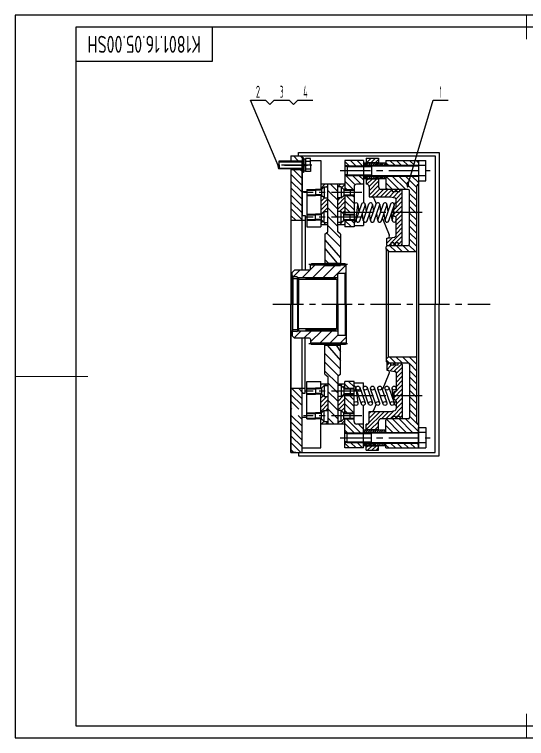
# Model space of a CAD drawing. Header units: millimetres. Extents: x -1 to 2101, y -57 to 1486.
# Drawn here: x -1 to 1050, y -1 to 1486 of the extents above; entities that cross this region are included whole.
import ezdxf
from ezdxf.enums import TextEntityAlignment as Align

# ---------------------------------------------------------------- set-up
doc = ezdxf.new("R2010")
doc.units = ezdxf.units.MM
doc.header["$LTSCALE"] = 50
for name, pattern in [('F', [0.75, 0.5, -0.25]), ('G', [2, 1.25, -0.25, 0.25, -0.25]), ('K', [2.5, 1.25, -0.25, 0.25, -0.25, 0.25, -0.25])]:
    doc.linetypes.add(name, pattern=pattern)
for name, color, linetype in [('01', 7, 'Continuous'), ('02', 1, 'Continuous'), ('04', 2, 'F'), ('05', 4, 'G'), ('07', 6, 'K'), ('11', 3, 'Continuous'), ('LINE_PART', 7, 'Continuous')]:
    doc.layers.add(name, color=color, linetype=linetype)
doc.styles.get("Standard").update_dxf_attribs({"font": 'isocp', "width": 0.707, "bigfont": 'intecad.shx'})
pattern_1 = [(45, (-4427.3225, 5987.823), (6.735192, -6.735192), [])]
pattern_2 = [(315, (-4427.3225, 5987.8226), (-4.490128, -4.490128), [])]
pattern_3 = [(315, (-4427.3225, 5987.8226), (-2.245064, -2.245064), [])]

# ---------------------------------------------------------------- blocks, each defined once
blk = doc.blocks.new('rtert')
at = {"layer": '02'}
h = blk.add_hatch(dxfattribs=at)
h.set_pattern_fill('ANSI31', color=256, scale=3, angle=90, style=0)
h.set_pattern_definition(pattern_1)
h.paths.add_polyline_path([(-2892, 9632.7), (-2902, 9632.7), (-2902, 9699.3), (-2892, 9699.3)])
h.paths.add_polyline_path([(-2924, 9632.7), (-2948.8, 9632.7), (-2951.8, 9635.7), (-2951.8, 9678.3, 0.414214), (-2954.8, 9681.3), (-2999, 9681.3), (-2999, 9696.3), (-2944, 9696.3, 0.414214), (-2941, 9699.3), (-2924, 9699.3)])
h.paths.add_polyline_path([(-2999, 9696.3), (-2999, 9681.3), (-3063.7, 9681.3, 0.414214), (-3066.7, 9678.3), (-3066.7, 9635.8), (-3069.7, 9632.8), (-3074.4, 9632.8), (-3079.4, 9637.8), (-3079.4, 9696.3)])
h.paths.add_polyline_path([(-3295.3, 9637.8), (-3300.3, 9632.8), (-3305, 9632.8), (-3308, 9635.8), (-3308, 9678.3, 0.414214), (-3311, 9681.3), (-3375.6, 9681.3), (-3375.6, 9696.3), (-3295.3, 9696.3)])
h.paths.add_polyline_path([(-3430.6, 9696.3), (-3375.6, 9696.3), (-3375.6, 9681.3), (-3419.9, 9681.3, 0.414214), (-3422.9, 9678.3), (-3422.9, 9635.7), (-3425.9, 9632.7), (-3450.6, 9632.7), (-3450.6, 9699.3), (-3433.6, 9699.3, 0.414214)])
h.paths.add_polyline_path([(-3472.6, 9632.7), (-3482.6, 9632.7), (-3482.6, 9699.3), (-3472.6, 9699.3)])
h = blk.add_hatch(dxfattribs=at)
h.set_pattern_fill('ANSI31', color=256, scale=2, angle=180, style=0)
h.set_pattern_definition(pattern_2)
h.paths.add_polyline_path([(-3311, 9666.3), (-3308, 9663.3), (-3308, 9657.8), (-3313, 9657.8), (-3313, 9651.8), (-3308, 9651.8), (-3308, 9648.8), (-3313, 9648.8), (-3313, 9642.8), (-3308, 9642.8), (-3308, 9634.3), (-3323, 9634.3), (-3323, 9634.8, 0.071437), (-3323.2, 9636.2), (-3325.3, 9651, 0.373028), (-3328.3, 9653.6), (-3364.6, 9653.6, 0.414214), (-3367.6, 9650.6), (-3367.6, 9648.6), (-3375.6, 9648.6), (-3375.6, 9666.3)])
h.paths.add_polyline_path([(-3375.6, 9666.3), (-3375.6, 9648.6), (-3383.6, 9648.6), (-3383.6, 9650.6, 0.414214), (-3386.6, 9653.6), (-3402.6, 9653.6, 0.340095), (-3405.5, 9651.4), (-3407.9, 9642.3), (-3407.9, 9598.3), (-3428.6, 9598.3, 0.414214), (-3433.6, 9593.3), (-3433.6, 9592.3), (-3445.1, 9592.3), (-3445.1, 9617.7), (-3427.9, 9617.7, 0.414214), (-3422.9, 9622.7), (-3422.9, 9646.3), (-3417.9, 9646.3), (-3417.9, 9652.3), (-3422.9, 9652.3), (-3422.9, 9655.3), (-3417.9, 9655.3), (-3417.9, 9661.3), (-3422.9, 9661.3), (-3422.9, 9664.3), (-3420.9, 9666.3)])
h.paths.add_polyline_path([(-3478.1, 9617.7), (-3478.1, 9592.3), (-3487.3, 9592.3), (-3487.3, 9617.7)])
h = blk.add_hatch(dxfattribs=at)
h.set_pattern_fill('ANSI31', color=256, scale=2, angle=180, style=0)
h.set_pattern_definition(pattern_2)
h.paths.add_polyline_path([(-2887.3, 9617.7), (-2887.3, 9592.3), (-2896.5, 9592.3), (-2896.5, 9617.7)])
h.paths.add_polyline_path([(-2946.8, 9617.7), (-2929.5, 9617.7), (-2929.5, 9592.3), (-2941, 9592.3), (-2941, 9593.3, 0.414214), (-2946, 9598.3), (-2966.8, 9598.3), (-2966.8, 9642.3), (-2969.2, 9651.4, 0.340095), (-2972.1, 9653.6), (-2988, 9653.6, 0.414214), (-2991, 9650.6), (-2991, 9648.6), (-2999, 9648.6), (-2999, 9666.3), (-2953.8, 9666.3), (-2951.8, 9664.3), (-2951.8, 9661.3), (-2956.8, 9661.3), (-2956.8, 9655.3), (-2951.8, 9655.3), (-2951.8, 9652.3), (-2956.8, 9652.3), (-2956.8, 9646.3), (-2951.8, 9646.3), (-2951.8, 9622.7, 0.414214)])
h.paths.add_polyline_path([(-2999, 9666.3), (-2999, 9648.6), (-3007, 9648.6), (-3007, 9650.6, 0.414214), (-3010, 9653.6), (-3046.4, 9653.6, 0.373028), (-3049.3, 9651), (-3051.5, 9636.2, 0.071437), (-3051.7, 9634.8), (-3051.7, 9634.3), (-3066.7, 9634.3), (-3066.7, 9642.8), (-3061.7, 9642.8), (-3061.7, 9648.8), (-3066.7, 9648.8), (-3066.7, 9651.8), (-3061.7, 9651.8), (-3061.7, 9657.8), (-3066.7, 9657.8), (-3066.7, 9663.3), (-3063.7, 9666.3)])
h = blk.add_hatch(dxfattribs=at)
h.set_pattern_fill('ANSI31', color=256, angle=180, style=0)
h.set_pattern_definition(pattern_3)
h.paths.add_polyline_path([(-3450.6, 9632.7), (-3445.6, 9632.7), (-3445.6, 9586.3), (-3450.6, 9586.3)])
h.paths.add_polyline_path([(-3472.6, 9586.3), (-3477.6, 9586.3), (-3477.6, 9632.7), (-3472.6, 9632.7)])
h = blk.add_hatch(dxfattribs=at)
h.set_pattern_fill('ANSI31', color=256, angle=180, style=0)
h.set_pattern_definition(pattern_3)
h.paths.add_polyline_path([(-2897, 9586.3), (-2902, 9586.3), (-2902, 9632.7), (-2897, 9632.7)])
h.paths.add_polyline_path([(-2929, 9632.7), (-2924, 9632.7), (-2924, 9586.3), (-2929, 9586.3)])
h = blk.add_hatch(dxfattribs=at)
h.set_pattern_fill('ANSI31', color=256, scale=3, angle=90, style=0)
h.set_pattern_definition(pattern_1)
h.paths.add_polyline_path([(-2892, 9548.2), (-2903, 9548.2), (-2903, 9553.2), (-2903, 9586.3), (-2892, 9586.3)])
h.paths.add_polyline_path([(-2941, 9572.2), (-2941, 9586.3), (-2923, 9586.3), (-2923, 9553.2), (-2923, 9548.2), (-2951.8, 9548.2), (-2951.8, 9558.9), (-2951.8, 9567.2), (-2946, 9567.2, 0.414214)])
h.paths.add_polyline_path([(-2963.8, 9567.2), (-2963.8, 9558.9), (-2963.8, 9548.2), (-2999, 9548.2), (-2999, 9567.2)])
h.paths.add_polyline_path([(-3028.6, 9567.2), (-3014.6, 9567.2), (-3014.6, 9558.9), (-3014.6, 9548.2), (-3028.6, 9548.2)])
h.paths.add_polyline_path([(-3346.1, 9548.2), (-3360.1, 9548.2), (-3360.1, 9558.9), (-3360.1, 9567.2), (-3346.1, 9567.2)])
h.paths.add_polyline_path([(-3375.6, 9567.2), (-3375.6, 9548.2), (-3410.9, 9548.2), (-3410.9, 9558.9), (-3410.9, 9567.2)])
h.paths.add_polyline_path([(-3428.6, 9567.2), (-3422.9, 9567.2), (-3422.9, 9558.9), (-3422.9, 9548.2), (-3451.6, 9548.2), (-3451.6, 9553.2), (-3451.6, 9586.3), (-3433.6, 9586.3), (-3433.6, 9572.2, 0.414214)])
h.paths.add_polyline_path([(-3471.6, 9553.2), (-3471.6, 9548.2), (-3482.6, 9548.2), (-3482.6, 9586.3), (-3471.6, 9586.3)])
at = {"layer": '02', "linetype": 'Continuous'}
h = blk.add_hatch(dxfattribs=at)
h.set_pattern_fill('_USER', color=1, scale=15, angle=45, style=0, pattern_type=0)
h.set_pattern_definition([(135, (-2198.346, 6976.453), (10.6066, 10.6066), [])])
h.paths.add_polyline_path([(-3266.6, 9539.6), (-3267.1, 9539.6), (-3267.1, 9550.9), (-3252.8, 9550.9), (-3250.8, 9548.9), (-3250.8, 9535.5, 0.415565), (-3249.2, 9533.9), (-3241.9, 9533.9), (-3241.9, 9451.1), (-3242.2, 9451.1, 0.414214), (-3243.7, 9449.6), (-3243.7, 9441.4), (-3245.2, 9439.9), (-3252.3, 9439.9), (-3257.3, 9444.9), (-3257.3, 9475.9, 0.414214), (-3259.3, 9477.9), (-3267.1, 9477.9), (-3267.1, 9507.2), (-3266.6, 9507.2)])
h.paths.add_polyline_path([(-3132.7, 9533.9), (-3125.4, 9533.9, 0.415565), (-3123.8, 9535.5), (-3123.8, 9548.9), (-3121.8, 9550.9), (-3107.5, 9550.9), (-3107.5, 9539.6), (-3108, 9539.6), (-3108, 9507.2), (-3107.5, 9507.2), (-3107.5, 9477.9), (-3115.3, 9477.9, 0.414214), (-3117.3, 9475.9), (-3117.3, 9444.9), (-3122.3, 9439.9), (-3129.5, 9439.9), (-3131, 9441.4), (-3131, 9449.6, 0.414214), (-3132.5, 9451.1), (-3132.7, 9451.1)])
at = {"layer": '02'}
h = blk.add_hatch(dxfattribs=at)
h.set_pattern_fill('ANSI31', color=256, scale=2, angle=180, style=0)
h.set_pattern_definition(pattern_2)
h.paths.add_polyline_path([(-2941, 9548.2), (-2941, 9533.6), (-2946.5, 9533.6), (-2946.5, 9540.9), (-2951.4, 9545.8), (-2951.4, 9548.2)])
h.paths.add_polyline_path([(-2964.1, 9548.2), (-2964.1, 9545.8), (-2969.1, 9540.9), (-2969.1, 9533.6), (-2997.3, 9533.6), (-2997.3, 9540.9), (-2999, 9542.7), (-2999, 9548.2)])
h.paths.add_polyline_path([(-3023.6, 9548.2), (-3014.9, 9548.2), (-3014.9, 9545.8), (-3019.9, 9540.9), (-3019.9, 9533.6), (-3023.6, 9533.6)])
h.paths.add_polyline_path([(-3351.1, 9548.2), (-3351.1, 9533.6), (-3354.8, 9533.6), (-3354.8, 9540.9), (-3359.7, 9545.8), (-3359.7, 9548.2)])
h.paths.add_polyline_path([(-3375.6, 9548.2), (-3375.6, 9542.7), (-3377.4, 9540.9), (-3377.4, 9533.6), (-3405.6, 9533.6), (-3405.6, 9540.9), (-3410.5, 9545.8), (-3410.5, 9548.2)])
h.paths.add_polyline_path([(-3428.2, 9540.9), (-3428.2, 9533.6), (-3433.6, 9533.6), (-3433.6, 9548.2), (-3423.2, 9548.2), (-3423.2, 9545.8)])
h = blk.add_hatch(dxfattribs=at)
h.set_pattern_fill('ANSI31', color=256, scale=2, angle=180, style=0)
h.set_pattern_definition([(315, (-4427.3225, 6072.1806), (-4.490128, -4.490128), [])])
h.paths.add_polyline_path([(-2951.4, 9498.7), (-2951.4, 9501), (-2946.5, 9506), (-2946.5, 9513.3), (-2941, 9513.3), (-2941, 9498.7)])
h.paths.add_polyline_path([(-3002.2, 9498.7), (-3002.2, 9501), (-2997.3, 9506), (-2997.3, 9513.3), (-2969.1, 9513.3), (-2969.1, 9506), (-2964.1, 9501), (-2964.1, 9498.7)])
h.paths.add_polyline_path([(-3014.9, 9501), (-3014.9, 9498.7), (-3023.6, 9498.7), (-3023.6, 9513.3), (-3019.9, 9513.3), (-3019.9, 9506)])
h.paths.add_polyline_path([(-3377.4, 9513.3), (-3377.4, 9506), (-3372.4, 9501), (-3372.4, 9498.7), (-3410.5, 9498.7), (-3410.5, 9501), (-3405.6, 9506), (-3405.6, 9513.3)])
h.paths.add_polyline_path([(-3423.2, 9501), (-3423.2, 9498.7), (-3433.6, 9498.7), (-3433.6, 9513.3), (-3428.2, 9513.3), (-3428.2, 9506)])
h.paths.add_polyline_path([(-3359.7, 9498.7), (-3359.7, 9501), (-3354.8, 9506), (-3354.8, 9513.3), (-3351.1, 9513.3), (-3351.1, 9498.7)])
at = {"layer": '02', "linetype": 'Continuous'}
h = blk.add_hatch(dxfattribs=at)
h.set_pattern_fill('ANSI31', color=1, scale=80, angle=90, style=0)
h.set_pattern_definition([(45, (-3666.471, 8494.93), (7.07107, -7.07107), [])])
h.paths.add_polyline_path([(-2882.8, 9460.6), (-2882.8, 9437.6), (-2957.1, 9437.6), (-2957.1, 9460.6)])
h.paths.add_polyline_path([(-2973.1, 9460.6), (-2973.1, 9437.6), (-3014.8, 9437.6), (-3014.8, 9466.6), (-3004.8, 9466.6), (-3004.8, 9460.6)])
h.paths.add_polyline_path([(-2957.1, 9460.6), (-2957.1, 9437.6), (-2958.7, 9437.6), (-2958.7, 9460.6)])
h.paths.add_polyline_path([(-2971.5, 9460.6), (-2971.5, 9437.6), (-2973.1, 9437.6), (-2973.1, 9460.6)])
h.paths.add_polyline_path([(-3369.8, 9460.6), (-3369.8, 9466.6), (-3359.8, 9466.6), (-3359.8, 9437.6), (-3464.1, 9437.6), (-3464.1, 9460.6)])
h.paths.add_polyline_path([(-3482.1, 9460.6), (-3482.1, 9437.6), (-3491.8, 9437.6), (-3491.8, 9460.6)])
at = {"layer": '01'}
for p, q in [((-3482.4, 9699.3), (-3482.4, 9714.3)), ((-3440.8, 9714.3), (-3482.4, 9714.3)), ((-3472, 9714.3), (-3472, 9699.3)), ((-3451.2, 9714.3), (-3451.2, 9699.3)), ((-3440.8, 9699.3), (-3440.8, 9714.3)), ((-2933.8, 9699.3), (-2933.8, 9714.3)), ((-2933.8, 9714.3), (-2892.3, 9714.3)), ((-2923.4, 9714.3), (-2923.4, 9699.3)), ((-2902.6, 9714.3), (-2902.6, 9699.3)), ((-2892.3, 9699.3), (-2892.3, 9714.3)), ((-3482.4, 9699.3), (-3440.8, 9699.3)), ((-3433.6, 9699.3), (-3433.6, 9699.3)), ((-2941, 9699.3), (-2941, 9699.3)), ((-2892.3, 9699.3), (-2933.8, 9699.3)), ((-3359.1, 9645.6), (-3374.8, 9644.1)), ((-3392, 9634.7), (-3377.3, 9636.5)), ((-3359.2, 9630.8), (-3373.8, 9628.9)), ((-3300.3, 9632.8), (-3074.4, 9632.8)), ((-3079.4, 9637.8), (-3295.3, 9637.8)), ((-3392, 9619.8), (-3377.3, 9621.7)), ((-3359.2, 9615.9), (-3373.8, 9614)), ((-3471.6, 9603.2), (-3451.6, 9603.2)), ((-3392, 9604.9), (-3377.3, 9606.8)), ((-3359.2, 9601), (-3373.8, 9599.2)), ((-2903, 9603.2), (-2923, 9603.2)), ((-3392, 9590.1), (-3377.3, 9591.9)), ((-3359.2, 9586.1), (-3373.8, 9584.3)), ((-3392, 9575.2), (-3376.3, 9576.7)), ((-3359.2, 9571.2), (-3391, 9575.2)), ((-3015.4, 9571.2), (-2983.7, 9575.2)), ((-3471.6, 9553.2), (-3451.6, 9553.2)), ((-3422.9, 9558.9), (-3410.9, 9558.9)), ((-3360.1, 9558.9), (-3372.1, 9558.9)), ((-3014.6, 9558.9), (-3002.6, 9558.9)), ((-2951.8, 9558.9), (-2963.8, 9558.9)), ((-2903, 9553.2), (-2923, 9553.2)), ((-3187.3, 9548.9), (-3250.8, 9548.9)), ((-3187.3, 9548.9), (-3123.8, 9548.9)), ((-3240.1, 9533.9), (-3238.1, 9531.9)), ((-3238.1, 9531.9), (-3187.3, 9531.9)), ((-3238.1, 9531.9), (-3238.1, 9453.1)), ((-3136.5, 9531.9), (-3187.3, 9531.9)), ((-3134.5, 9533.9), (-3136.5, 9531.9)), ((-3136.5, 9531.9), (-3136.5, 9453.1)), ((-3473.1, 9477.7), (-3486.4, 9477.7)), ((-3486.4, 9477.7), (-3486.4, 9467.7)), ((-3481.1, 9467.7), (-3481.1, 9477.7)), ((-3473.1, 9477.7), (-3459.7, 9477.7)), ((-3465.1, 9467.7), (-3465.1, 9477.7)), ((-3459.7, 9477.7), (-3459.7, 9467.7)), ((-3422.9, 9488), (-3410.9, 9488)), ((-3360.1, 9488), (-3372.1, 9488)), ((-3014.6, 9488), (-3002.6, 9488)), ((-2951.8, 9488), (-2963.8, 9488)), ((-3491.8, 9437.6), (-3491.8, 9460.6)), ((-3488.1, 9463.6), (-3488.1, 9460.6)), ((-3473.1, 9463.6), (-3488.1, 9463.6)), ((-3488.1, 9460.6), (-3473.1, 9460.6)), ((-3486.4, 9467.7), (-3473.1, 9467.7)), ((-3485.3, 9467.7), (-3485.3, 9463.6)), ((-3473.1, 9467.7), (-3485.3, 9467.7)), ((-3485.3, 9463.6), (-3473.1, 9463.6)), ((-3481.1, 9460.6), (-3481.1, 9412.7)), ((-3473.1, 9463.6), (-3475.4, 9467.7)), ((-3459.7, 9467.7), (-3473.1, 9467.7)), ((-3473.1, 9467.7), (-3470.7, 9463.6)), ((-3473.1, 9467.7), (-3460.9, 9467.7)), ((-3460.9, 9463.6), (-3473.1, 9463.6)), ((-3473.1, 9463.6), (-3458.1, 9463.6)), ((-3458.1, 9460.6), (-3473.1, 9460.6)), ((-3465.1, 9460.6), (-3465.1, 9412.7)), ((-3460.9, 9467.7), (-3460.9, 9463.6)), ((-3458.1, 9463.6), (-3458.1, 9460.6)), ((-3369.8, 9460.6), (-3369.8, 9466.6)), ((-3359.8, 9437.6), (-3359.8, 9466.6)), ((-2997.8, 9460.6), (-3117.3, 9460.6)), ((-3014.8, 9437.6), (-3014.8, 9466.6)), ((-3004.8, 9460.6), (-3004.8, 9466.6)), ((-2882.8, 9437.6), (-2882.8, 9460.6)), ((-3238.1, 9453.1), (-3240.1, 9451.1)), ((-3238.1, 9453.1), (-3187.3, 9453.1)), ((-3136.5, 9453.1), (-3187.3, 9453.1)), ((-3136.5, 9453.1), (-3134.5, 9451.1)), ((-3481.1, 9412.7), (-3473.1, 9412.7)), ((-3465.1, 9412.7), (-3473.1, 9412.7))]:
    blk.add_line(p, q, dxfattribs=at)
at = {"layer": '01', "color": 7, "linetype": 'Continuous'}
for p, q in [((-3482.6, 9632.7), (-3482.6, 9699.3)), ((-3482.6, 9699.3), (-2892, 9699.3)), ((-3472.6, 9632.7), (-3472.6, 9699.3)), ((-3471.6, 9553.2), (-3471.6, 9699.3)), ((-3451.6, 9553.2), (-3451.6, 9699.3)), ((-3450.6, 9632.7), (-3450.6, 9699.3)), ((-2924, 9632.7), (-2924, 9699.3)), ((-2923, 9553.2), (-2923, 9699.3)), ((-2903, 9553.2), (-2903, 9699.3)), ((-2902, 9632.7), (-2902, 9699.3)), ((-2892, 9632.7), (-2892, 9699.3)), ((-2944, 9696.3), (-3430.6, 9696.3)), ((-3295.3, 9637.8), (-3295.3, 9696.3)), ((-3079.4, 9637.8), (-3079.4, 9696.3)), ((-3422.9, 9678.3), (-3422.9, 9622.7)), ((-3311, 9681.3), (-3419.9, 9681.3)), ((-3308, 9634.3), (-3308, 9678.3)), ((-3066.7, 9634.3), (-3066.7, 9678.3)), ((-3063.7, 9681.3), (-2954.8, 9681.3)), ((-2951.8, 9678.3), (-2951.8, 9622.7)), ((-3420.9, 9666.3), (-3422.9, 9664.3)), ((-3417.9, 9661.3), (-3422.9, 9661.3)), ((-3417.9, 9655.3), (-3422.9, 9655.3)), ((-3311, 9666.3), (-3420.9, 9666.3)), ((-3417.9, 9661.3), (-3417.9, 9655.3)), ((-3313, 9657.8), (-3313, 9651.8)), ((-3313, 9657.8), (-3308, 9657.8)), ((-3311, 9666.3), (-3308, 9663.3)), ((-3063.7, 9666.3), (-3066.7, 9663.3)), ((-3061.7, 9657.8), (-3066.7, 9657.8)), ((-3063.7, 9666.3), (-2953.8, 9666.3)), ((-3061.7, 9657.8), (-3061.7, 9651.8)), ((-2956.8, 9661.3), (-2956.8, 9655.3)), ((-2956.8, 9661.3), (-2951.8, 9661.3)), ((-2956.8, 9655.3), (-2951.8, 9655.3)), ((-2953.8, 9666.3), (-2951.8, 9664.3)), ((-3417.9, 9652.3), (-3422.9, 9652.3)), ((-3417.9, 9646.3), (-3422.9, 9646.3)), ((-3417.9, 9652.3), (-3417.9, 9646.3)), ((-3407.9, 9642.3), (-3405.5, 9651.4)), ((-3407.9, 9598.3), (-3407.9, 9642.3)), ((-3386.6, 9653.6), (-3402.6, 9653.6)), ((-3392.8, 9641.8), (-3361, 9630.9)), ((-3392, 9649.6), (-3360.2, 9645.6)), ((-3358.4, 9638.5), (-3390.2, 9649.4)), ((-3383.6, 9650.6), (-3383.6, 9648.6)), ((-3367.6, 9648.6), (-3383.6, 9648.6)), ((-3367.6, 9650.6), (-3367.6, 9648.6)), ((-3328.3, 9653.6), (-3364.6, 9653.6)), ((-3363.1, 9625.3), (-3329.9, 9639.4)), ((-3323, 9634.8), (-3325.3, 9651)), ((-3313, 9651.8), (-3308, 9651.8)), ((-3313, 9648.8), (-3313, 9642.8)), ((-3313, 9648.8), (-3308, 9648.8)), ((-3313, 9642.8), (-3308, 9642.8)), ((-3061.7, 9651.8), (-3066.7, 9651.8)), ((-3061.7, 9648.8), (-3066.7, 9648.8)), ((-3061.7, 9642.8), (-3066.7, 9642.8)), ((-3061.7, 9648.8), (-3061.7, 9642.8)), ((-3051.7, 9634.8), (-3049.3, 9651)), ((-3046.4, 9653.6), (-3010, 9653.6)), ((-3011.5, 9625.3), (-3044.7, 9639.4)), ((-3016.2, 9638.5), (-2984.5, 9649.4)), ((-2982.7, 9649.6), (-3014.4, 9645.6)), ((-2981.9, 9641.8), (-3013.6, 9630.9)), ((-3007, 9650.6), (-3007, 9648.6)), ((-3007, 9648.6), (-2991, 9648.6)), ((-2991, 9650.6), (-2991, 9648.6)), ((-2988, 9653.6), (-2972.1, 9653.6)), ((-2966.8, 9642.3), (-2969.2, 9651.4)), ((-2966.8, 9598.3), (-2966.8, 9642.3)), ((-2956.8, 9652.3), (-2956.8, 9646.3)), ((-2956.8, 9652.3), (-2951.8, 9652.3)), ((-2956.8, 9646.3), (-2951.8, 9646.3)), ((-3482.6, 9632.7), (-3471.6, 9632.7)), ((-3477.6, 9586.3), (-3477.6, 9632.7)), ((-3472.6, 9586.3), (-3472.6, 9632.7)), ((-3451.6, 9632.7), (-3425.9, 9632.7)), ((-3450.6, 9586.3), (-3450.6, 9632.7)), ((-3445.6, 9586.3), (-3445.6, 9632.7)), ((-3422.9, 9635.7), (-3425.9, 9632.7)), ((-3392.8, 9626.9), (-3361, 9616.1)), ((-3358.4, 9623.6), (-3390.2, 9634.5)), ((-3323, 9634.3), (-3323, 9634.8)), ((-3308, 9634.3), (-3323, 9634.3)), ((-3305, 9632.8), (-3308, 9635.8)), ((-3300.3, 9632.8), (-3305, 9632.8)), ((-3295.3, 9637.8), (-3300.3, 9632.8)), ((-3079.4, 9637.8), (-3074.4, 9632.8)), ((-3074.4, 9632.8), (-3069.7, 9632.8)), ((-3069.7, 9632.8), (-3066.7, 9635.8)), ((-3066.7, 9634.3), (-3051.7, 9634.3)), ((-3051.7, 9634.3), (-3051.7, 9634.8)), ((-3016.2, 9623.6), (-2984.5, 9634.5)), ((-2981.9, 9626.9), (-3013.6, 9616.1)), ((-2951.8, 9635.7), (-2948.8, 9632.7)), ((-2923, 9632.7), (-2948.8, 9632.7)), ((-2929, 9586.3), (-2929, 9632.7)), ((-2924, 9586.3), (-2924, 9632.7)), ((-2892, 9632.7), (-2903, 9632.7)), ((-2902, 9586.3), (-2902, 9632.7)), ((-2897, 9586.3), (-2897, 9632.7)), ((-3487.3, 9592.3), (-3487.3, 9617.7)), ((-3487.3, 9617.7), (-3477.6, 9617.7)), ((-3478.1, 9592.3), (-3478.1, 9617.7)), ((-3445.6, 9617.7), (-3427.9, 9617.7)), ((-3445.1, 9592.3), (-3445.1, 9617.7)), ((-3404.8, 9607.6), (-3393.5, 9612.4)), ((-3392.8, 9612.1), (-3361, 9601.2)), ((-3358.4, 9608.8), (-3390.2, 9619.6)), ((-3016.2, 9608.8), (-2984.5, 9619.6)), ((-2981.9, 9612.1), (-3013.6, 9601.2)), ((-2969.8, 9607.6), (-2981.2, 9612.4)), ((-2929, 9617.7), (-2946.8, 9617.7)), ((-2929.5, 9592.3), (-2929.5, 9617.7)), ((-2887.3, 9617.7), (-2897, 9617.7)), ((-2896.5, 9592.3), (-2896.5, 9617.7)), ((-2887.3, 9592.3), (-2887.3, 9617.7)), ((-3428.6, 9598.3), (-3407.9, 9598.3)), ((-3392.8, 9597.2), (-3361, 9586.3)), ((-3358.4, 9593.9), (-3390.2, 9604.8)), ((-3016.2, 9593.9), (-2984.5, 9604.8)), ((-2981.9, 9597.2), (-3013.6, 9586.3)), ((-2946, 9598.3), (-2966.8, 9598.3)), ((-3487.3, 9592.3), (-3477.6, 9592.3)), ((-3482.6, 9586.3), (-3395.5, 9586.3)), ((-3482.6, 9586.3), (-3482.6, 9548.2)), ((-3445.6, 9592.3), (-3433.6, 9592.3)), ((-3433.6, 9593.3), (-3433.6, 9592.3)), ((-3433.6, 9586.3), (-3433.6, 9572.2)), ((-3392.8, 9582.3), (-3361, 9571.4)), ((-3358.4, 9579), (-3390.2, 9589.9)), ((-3358.5, 9586.3), (-3349.1, 9586.3)), ((-3349.1, 9567.2), (-3349.1, 9586.3)), ((-3016.1, 9586.3), (-3025.6, 9586.3)), ((-3025.6, 9567.2), (-3025.6, 9586.3)), ((-3016.2, 9579), (-2984.5, 9589.9)), ((-2981.9, 9582.3), (-3013.6, 9571.4)), ((-2892, 9586.3), (-2979.2, 9586.3)), ((-2941, 9593.3), (-2941, 9592.3)), ((-2929, 9592.3), (-2941, 9592.3)), ((-2941, 9586.3), (-2941, 9572.2)), ((-2887.3, 9592.3), (-2897, 9592.3)), ((-2892, 9586.3), (-2892, 9548.2)), ((-3428.6, 9567.2), (-3346.1, 9567.2)), ((-3421.6, 9558.9), (-3421.6, 9567.2)), ((-3412.1, 9558.9), (-3412.1, 9567.2)), ((-3370.8, 9558.9), (-3370.8, 9567.2)), ((-3361.3, 9558.9), (-3361.3, 9567.2)), ((-3346.1, 9567.2), (-3346.1, 9548.2)), ((-3028.6, 9567.2), (-3028.6, 9548.2)), ((-2946, 9567.2), (-3028.6, 9567.2)), ((-3013.3, 9558.9), (-3013.3, 9567.2)), ((-3003.8, 9558.9), (-3003.8, 9567.2)), ((-2962.5, 9558.9), (-2962.5, 9567.2)), ((-2953, 9558.9), (-2953, 9567.2)), ((-3470.1, 9553.2), (-3470.1, 9548.2)), ((-3453.1, 9553.2), (-3453.1, 9548.2)), ((-3422.9, 9548.2), (-3422.9, 9558.9)), ((-3410.9, 9548.2), (-3410.9, 9558.9)), ((-3372.1, 9548.2), (-3372.1, 9558.9)), ((-3360.1, 9548.2), (-3360.1, 9558.9)), ((-3268.1, 9550.9), (-3270.1, 9548.9)), ((-3187.3, 9550.9), (-3268.1, 9550.9)), ((-3267.1, 9550.9, 0), (-3267.1, 9477.9, 0)), ((-3250.8, 9548.9), (-3252.8, 9550.9)), ((-3187.3, 9550.9), (-3106.6, 9550.9)), ((-3123.8, 9548.9), (-3121.8, 9550.9)), ((-3107.5, 9550.9, 0), (-3107.5, 9477.9, 0)), ((-3106.6, 9550.9), (-3104.6, 9548.9)), ((-3014.6, 9548.2), (-3014.6, 9558.9)), ((-3002.6, 9548.2), (-3002.6, 9558.9)), ((-2963.8, 9548.2), (-2963.8, 9558.9)), ((-2951.8, 9548.2), (-2951.8, 9558.9)), ((-2921.5, 9553.2), (-2921.5, 9548.2)), ((-2904.5, 9553.2), (-2904.5, 9548.2)), ((-3482.6, 9548.2), (-3422.9, 9548.2)), ((-3482.6, 9548.2), (-3422.9, 9548.2)), ((-3433.6, 9548.2), (-3433.6, 9513.3)), ((-3428.2, 9540.9), (-3422.9, 9546.2)), ((-3428.2, 9540.9), (-3405.6, 9540.9)), ((-3428.2, 9540.9), (-3428.2, 9533.6)), ((-3423.2, 9548.2), (-3423.2, 9545.8)), ((-3422.9, 9548.2), (-3422.9, 9546.2)), ((-3422.9, 9546.2), (-3410.9, 9546.2)), ((-3410.9, 9548.2), (-3372.1, 9548.2)), ((-3410.9, 9548.2), (-3372.1, 9548.2)), ((-3410.9, 9548.2), (-3372.1, 9548.2)), ((-3410.9, 9548.2), (-3410.9, 9546.2)), ((-3405.6, 9540.9), (-3410.9, 9546.2)), ((-3410.5, 9548.2), (-3410.5, 9545.8)), ((-3405.6, 9540.9), (-3405.6, 9533.6)), ((-3377.4, 9540.9), (-3372.1, 9546.2)), ((-3377.4, 9540.9), (-3377.4, 9533.6)), ((-3354.8, 9540.9), (-3377.4, 9540.9)), ((-3372.4, 9548.2), (-3372.4, 9545.8)), ((-3372.1, 9548.2), (-3372.1, 9546.2)), ((-3360.1, 9546.2), (-3372.1, 9546.2)), ((-3360.1, 9548.2), (-3346.1, 9548.2)), ((-3360.1, 9548.2), (-3360.1, 9546.2)), ((-3354.8, 9540.9), (-3360.1, 9546.2)), ((-3359.7, 9548.2), (-3359.7, 9545.8)), ((-3354.8, 9540.9), (-3354.8, 9533.6)), ((-3351.1, 9533.6), (-3351.1, 9548.2)), ((-3331.1, 9539.6), (-3336.1, 9533.6)), ((-3331.1, 9539.6), (-3266.6, 9539.6)), ((-3331.1, 9539.6), (-3266.6, 9539.6)), ((-3271.6, 9507.2), (-3271.6, 9539.6)), ((-3270.1, 9548.9), (-3270.1, 9479.9)), ((-3266.6, 9507.2), (-3266.6, 9539.6)), ((-3250.8, 9535.5), (-3250.8, 9548.9)), ((-3123.8, 9535.5), (-3123.8, 9548.9)), ((-3108, 9507.2), (-3108, 9539.6)), ((-3043.6, 9539.6), (-3108, 9539.6)), ((-3043.6, 9539.6), (-3108, 9539.6)), ((-3104.6, 9548.9), (-3104.6, 9479.9)), ((-3103, 9507.2), (-3103, 9539.6)), ((-3043.6, 9539.6), (-3038.6, 9533.6)), ((-3014.6, 9548.2), (-3028.6, 9548.2)), ((-3023.6, 9533.6), (-3023.6, 9548.2)), ((-3019.9, 9540.9), (-3014.6, 9546.2)), ((-3019.9, 9540.9), (-2997.3, 9540.9)), ((-3019.9, 9540.9), (-3019.9, 9533.6)), ((-3014.9, 9548.2), (-3014.9, 9545.8)), ((-3014.6, 9548.2), (-3014.6, 9546.2)), ((-3014.6, 9546.2), (-3002.6, 9546.2)), ((-3002.6, 9548.2), (-3002.6, 9546.2)), ((-2963.8, 9548.2), (-3002.6, 9548.2)), ((-2963.8, 9548.2), (-3002.6, 9548.2)), ((-2963.8, 9548.2), (-3002.6, 9548.2)), ((-2997.3, 9540.9), (-3002.6, 9546.2)), ((-3002.2, 9548.2), (-3002.2, 9545.8)), ((-2997.3, 9540.9), (-2997.3, 9533.6)), ((-2969.1, 9540.9), (-2963.8, 9546.2)), ((-2969.1, 9540.9), (-2969.1, 9533.6)), ((-2946.5, 9540.9), (-2969.1, 9540.9)), ((-2964.1, 9548.2), (-2964.1, 9545.8)), ((-2963.8, 9548.2), (-2963.8, 9546.2)), ((-2951.8, 9546.2), (-2963.8, 9546.2)), ((-2892, 9548.2), (-2951.8, 9548.2)), ((-2892, 9548.2), (-2951.8, 9548.2)), ((-2951.8, 9548.2), (-2951.8, 9546.2)), ((-2946.5, 9540.9), (-2951.8, 9546.2)), ((-2951.4, 9548.2), (-2951.4, 9545.8)), ((-2946.5, 9540.9), (-2946.5, 9533.6)), ((-2941, 9548.2), (-2941, 9513.3)), ((-3336.1, 9533.6), (-3433.6, 9533.6)), ((-3187.3, 9533.9), (-3249.2, 9533.9)), ((-3241.9, 9451.1), (-3241.9, 9533.9)), ((-3187.3, 9533.9), (-3125.4, 9533.9)), ((-3132.7, 9451.1), (-3132.7, 9533.9)), ((-3038.6, 9533.6), (-2941, 9533.6)), ((-3336.1, 9513.3), (-3433.6, 9513.3)), ((-3433.6, 9513.3), (-3433.6, 9498.7)), ((-3428.2, 9506), (-3428.2, 9513.3)), ((-3428.2, 9506), (-3405.6, 9506)), ((-3428.2, 9506), (-3422.9, 9500.7)), ((-3405.6, 9506), (-3410.9, 9500.7)), ((-3405.6, 9506), (-3405.6, 9513.3)), ((-3377.4, 9506), (-3377.4, 9513.3)), ((-3354.8, 9506), (-3377.4, 9506)), ((-3377.4, 9506), (-3372.1, 9500.7)), ((-3354.8, 9506), (-3360.1, 9500.7)), ((-3354.8, 9506), (-3354.8, 9513.3)), ((-3351.1, 9498.7), (-3351.1, 9513.3)), ((-3331.1, 9507.2), (-3336.1, 9513.3)), ((-3331.1, 9507.2), (-3266.6, 9507.2)), ((-3331.1, 9507.2), (-3266.6, 9507.2)), ((-3043.6, 9507.2), (-3108, 9507.2)), ((-3043.6, 9507.2), (-3108, 9507.2)), ((-3043.6, 9507.2), (-3038.6, 9513.3)), ((-3038.6, 9513.3), (-2941, 9513.3)), ((-3023.6, 9498.7), (-3023.6, 9513.3)), ((-3019.9, 9506), (-3019.9, 9513.3)), ((-3019.9, 9506), (-3014.6, 9500.7)), ((-3019.9, 9506), (-2997.3, 9506)), ((-2997.3, 9506), (-3002.6, 9500.7)), ((-2997.3, 9506), (-2997.3, 9513.3)), ((-2969.1, 9506), (-2969.1, 9513.3)), ((-2969.1, 9506), (-2963.8, 9500.7)), ((-2946.5, 9506), (-2969.1, 9506)), ((-2946.5, 9506), (-2951.8, 9500.7)), ((-2946.5, 9506), (-2946.5, 9513.3)), ((-2941, 9513.3), (-2941, 9498.7)), ((-3482.6, 9477.7), (-3482.6, 9498.7)), ((-3482.6, 9498.7), (-3422.9, 9498.7)), ((-3423.2, 9498.7), (-3423.2, 9501)), ((-3422.9, 9498.7), (-3422.9, 9500.7)), ((-3422.9, 9500.7), (-3410.9, 9500.7)), ((-3422.9, 9498.7), (-3422.9, 9488)), ((-3410.9, 9498.7), (-3410.9, 9500.7)), ((-3410.9, 9498.7), (-3372.1, 9498.7)), ((-3410.9, 9498.7), (-3410.9, 9488)), ((-3410.5, 9498.7), (-3410.5, 9501)), ((-3372.4, 9498.7), (-3372.4, 9501)), ((-3372.1, 9498.7), (-3372.1, 9500.7)), ((-3360.1, 9500.7), (-3372.1, 9500.7)), ((-3372.1, 9498.7), (-3372.1, 9488)), ((-3360.1, 9498.7), (-3360.1, 9500.7)), ((-3360.1, 9498.7), (-3346.1, 9498.7)), ((-3360.1, 9498.7), (-3360.1, 9488)), ((-3359.7, 9498.7), (-3359.7, 9501)), ((-3346.1, 9470.2), (-3346.1, 9498.7)), ((-3014.6, 9498.7), (-3028.6, 9498.7)), ((-3028.6, 9470.2), (-3028.6, 9498.7)), ((-3014.9, 9498.7), (-3014.9, 9501)), ((-3014.6, 9498.7), (-3014.6, 9500.7)), ((-3014.6, 9500.7), (-3002.6, 9500.7)), ((-3014.6, 9498.7), (-3014.6, 9488)), ((-3002.6, 9498.7), (-3002.6, 9500.7)), ((-3002.6, 9498.7), (-3002.6, 9488)), ((-2963.8, 9498.7), (-3002.6, 9498.7)), ((-3002.2, 9498.7), (-3002.2, 9501)), ((-2964.1, 9498.7), (-2964.1, 9501)), ((-2951.8, 9500.7), (-2963.8, 9500.7)), ((-2963.8, 9498.7), (-2963.8, 9500.7)), ((-2963.8, 9498.7), (-2963.8, 9488)), ((-2951.8, 9498.7), (-2951.8, 9500.7)), ((-2892, 9498.7), (-2951.8, 9498.7)), ((-2951.8, 9498.7), (-2951.8, 9488)), ((-2951.4, 9498.7), (-2951.4, 9501)), ((-2892, 9460.6), (-2892, 9498.7)), ((-3421.6, 9470.2), (-3421.6, 9488)), ((-3412.1, 9470.2), (-3412.1, 9488)), ((-3370.8, 9470.2), (-3370.8, 9488)), ((-3361.3, 9470.2), (-3361.3, 9488)), ((-3270.1, 9479.9), (-3268.1, 9477.9)), ((-3259.3, 9477.9), (-3268.1, 9477.9)), ((-3257.3, 9475.9), (-3257.3, 9444.9)), ((-3117.3, 9475.9), (-3117.3, 9444.9)), ((-3115.3, 9477.9), (-3106.6, 9477.9)), ((-3104.6, 9479.9), (-3106.6, 9477.9)), ((-3013.3, 9470.2), (-3013.3, 9488)), ((-3003.8, 9470.2), (-3003.8, 9488)), ((-2962.5, 9470.2), (-2962.5, 9488)), ((-2953, 9470.2), (-2953, 9488)), ((-3491.8, 9460.6), (-3369.8, 9460.6)), ((-3257.3, 9460.6), (-3482.6, 9460.6)), ((-3482.1, 9437.6), (-3482.1, 9460.6)), ((-3464.1, 9437.6), (-3464.1, 9460.6)), ((-3422.9, 9470.2), (-3346.1, 9470.2)), ((-3419.1, 9460.6), (-3419.1, 9470.2)), ((-3369.8, 9466.6), (-3257.3, 9466.6)), ((-3004.8, 9466.6), (-3117.3, 9466.6)), ((-2892, 9460.6), (-3117.3, 9460.6)), ((-2951.8, 9470.2), (-3028.6, 9470.2)), ((-2882.8, 9460.6), (-3004.8, 9460.6)), ((-2955.5, 9460.6), (-2955.5, 9470.2)), ((-3243.7, 9449.6), (-3243.7, 9441.4)), ((-3187.3, 9451.1), (-3242.2, 9451.1)), ((-3187.3, 9451.1), (-3132.5, 9451.1)), ((-3131, 9449.6), (-3131, 9441.4)), ((-3491.8, 9437.6), (-3481.1, 9437.6)), ((-3491.8, 9437.6), (-3481.1, 9437.6)), ((-3465.1, 9437.6), (-3241.3, 9437.6)), ((-3465.1, 9437.6), (-3187.3, 9437.6)), ((-3257.3, 9444.9), (-3252.3, 9439.9)), ((-3187.3, 9439.9), (-3252.3, 9439.9)), ((-3245.2, 9439.9), (-3243.7, 9441.4)), ((-3243.7, 9441.4), (-3187.3, 9441.4)), ((-3131, 9441.4), (-3187.3, 9441.4)), ((-3187.3, 9439.9), (-3122.3, 9439.9)), ((-3187.3, 9439.9), (-3122.3, 9439.9)), ((-2882.8, 9437.6), (-3187.3, 9437.6)), ((-2882.8, 9437.6), (-3133.3, 9437.6)), ((-3129.5, 9439.9), (-3131, 9441.4)), ((-3117.3, 9444.9), (-3122.3, 9439.9))]:
    blk.add_line(p, q, dxfattribs=at)
for centre in [(-3014.9, 9649.6), (-2983.2, 9645.6), (-3014.9, 9634.7), (-2983.2, 9630.7), (-3014.9, 9619.9), (-2983.2, 9615.9), (-2983.2, 9601)]:
    blk.add_circle(centre, 4, dxfattribs=at)
at = {"layer": '01'}
for centre in [(-3014.9, 9605), (-3014.9, 9590.1), (-2983.2, 9586.1), (-3014.9, 9575.2), (-2983.2, 9571.2)]:
    blk.add_circle(centre, 4, dxfattribs=at)
for centre, radius, start, end in [((-3430.6, 9699.3), 3, 180, 270), ((-2944, 9699.3), 3, 270, 0), ((-3386.6, 9650.6), 3, 0, 90), ((-2988, 9650.6), 3, 90, 180), ((-3427.9, 9622.7), 5, 270, 0), ((-2946.8, 9622.7), 5, 180, 270), ((-3359.7, 9605), 4, 251.091, 71.091), ((-3391.5, 9586.1), 4, 71.091, 251.091), ((-3359.7, 9590.1), 4, 251.091, 71.091), ((-3391.5, 9571.2), 4, 82.8195, 270), ((-3359.7, 9575.2), 4, 251.091, 71.091), ((-3359.7, 9567.2), 4, 0, 82.8195), ((-3014.9, 9567.2), 4, 0, 180)]:
    blk.add_arc(centre, radius, start, end, dxfattribs=at)
at = {"layer": '01', "color": 7, "linetype": 'Continuous'}
for centre, radius, start, end in [((-3419.9, 9678.3), 3, 90, 180), ((-3311, 9678.3), 3, 0, 90), ((-3063.7, 9678.3), 3, 90, 180), ((-2954.8, 9678.3), 3, 0, 90), ((-3402.6, 9650.6), 3, 90, 165.1317), ((-3391.5, 9653.6), 4, 180, 262.8195), ((-3391.5, 9645.6), 4, 71.091, 251.091), ((-3364.6, 9650.6), 3, 90, 180), ((-3359.7, 9649.6), 4, 262.8195, 90), ((-3328, 9634.8), 5, 0, 112.9955), ((-3328.3, 9650.6), 3, 8.1722, 90), ((-3046.7, 9634.8), 5, 67.0045, 180), ((-3046.4, 9650.6), 3, 90, 171.8278), ((-3010, 9650.6), 3, 0, 90), ((-2983.2, 9653.6), 4, 180, 0), ((-2972.1, 9650.6), 3, 14.8683, 90), ((-3391.5, 9630.7), 4, 71.091, 251.091), ((-3359.7, 9634.7), 4, 251.091, 71.091), ((-3391.5, 9615.9), 4, 71.091, 251.091), ((-3359.7, 9619.9), 4, 251.091, 71.091), ((-3428.6, 9593.3), 5, 90, 180), ((-3402.9, 9603), 5, 112.9955, 180), ((-3391.5, 9601), 4, 71.091, 251.091), ((-2971.8, 9603), 5, 0, 67.0045), ((-2946, 9593.3), 5, 0, 90), ((-3428.6, 9572.2), 5, 180, 270), ((-2946, 9572.2), 5, 270, 0), ((-3249.2, 9535.5), 1.57, 180, 270), ((-3125.4, 9535.5), 1.57, 270, 360), ((-3259.3, 9475.9), 2, 0, 90), ((-3115.3, 9475.9), 2, 90, 180), ((-3242.2, 9449.6), 1.5, 90, 180), ((-3132.5, 9449.6), 1.5, 0, 90)]:
    blk.add_arc(centre, radius, start, end, dxfattribs=at)
at = {"layer": '02', "color": 1, "linetype": 'Continuous'}
for p, q in [((-3470.1, 9553.2), (-3470.1, 9603.2)), ((-3453.1, 9553.2), (-3453.1, 9603.2)), ((-2921.5, 9553.2), (-2921.5, 9603.2)), ((-2904.5, 9553.2), (-2904.5, 9603.2)), ((-3422.9, 9558.9), (-3422.9, 9567.2)), ((-3410.9, 9558.9), (-3410.9, 9567.2)), ((-3372.1, 9558.9), (-3372.1, 9567.2)), ((-3360.1, 9558.9), (-3360.1, 9567.2)), ((-3014.6, 9558.9), (-3014.6, 9567.2)), ((-3002.6, 9558.9), (-3002.6, 9567.2)), ((-2963.8, 9558.9), (-2963.8, 9567.2)), ((-2951.8, 9558.9), (-2951.8, 9567.2)), ((-3471.6, 9553.2), (-3471.6, 9548.2)), ((-3451.6, 9553.2), (-3451.6, 9548.2)), ((-3421.6, 9546.2), (-3421.6, 9558.9)), ((-3412.1, 9546.2), (-3412.1, 9558.9)), ((-3370.8, 9546.2), (-3370.8, 9558.9)), ((-3361.3, 9546.2), (-3361.3, 9558.9)), ((-3013.3, 9546.2), (-3013.3, 9558.9)), ((-3003.8, 9546.2), (-3003.8, 9558.9)), ((-2962.5, 9546.2), (-2962.5, 9558.9)), ((-2953, 9546.2), (-2953, 9558.9)), ((-2923, 9553.2), (-2923, 9548.2)), ((-2903, 9553.2), (-2903, 9548.2)), ((-3421.6, 9500.7), (-3421.6, 9488)), ((-3412.1, 9500.7), (-3412.1, 9488)), ((-3370.8, 9500.7), (-3370.8, 9488)), ((-3361.3, 9500.7), (-3361.3, 9488)), ((-3013.3, 9500.7), (-3013.3, 9488)), ((-3003.8, 9500.7), (-3003.8, 9488)), ((-2962.5, 9500.7), (-2962.5, 9488)), ((-2953, 9500.7), (-2953, 9488)), ((-3422.9, 9470.2), (-3422.9, 9488)), ((-3410.9, 9470.2), (-3410.9, 9488)), ((-3372.1, 9470.2), (-3372.1, 9488)), ((-3360.1, 9470.2), (-3360.1, 9488)), ((-3014.6, 9470.2), (-3014.6, 9488)), ((-3002.6, 9470.2), (-3002.6, 9488)), ((-2963.8, 9470.2), (-2963.8, 9488)), ((-2951.8, 9470.2), (-2951.8, 9488))]:
    blk.add_line(p, q, dxfattribs=at)
at = {"layer": '02'}
for p, q in [((-3349.2, 9513.3), (-3322.9, 9539.6)), ((-3333.9, 9510.7), (-3304.9, 9539.6)), ((-3319.4, 9507.2), (-3282.7, 9539.6)), ((-3103, 9530.2), (-3089.4, 9539.6)), ((-3103, 9512.2), (-3071.4, 9539.6)), ((-3085.9, 9507.2), (-3053.5, 9539.6)), ((-3067.9, 9507.2), (-3039.9, 9535.2)), ((-3433.6, 9518.7), (-3418.7, 9533.6)), ((-3416.9, 9517.5), (-3400.8, 9533.6)), ((-3403.1, 9513.3), (-3382.8, 9533.6)), ((-3385.1, 9513.3), (-3366.1, 9532.4)), ((-3366.1, 9532.4), (-3364.9, 9533.6)), ((-3366.1, 9514.4), (-3346.9, 9533.6)), ((-3301.4, 9507.2), (-3271.6, 9532.8)), ((-3050, 9507.2), (-3023.6, 9533.6)), ((-3025.9, 9513.3), (-3008.6, 9530.7)), ((-3008.6, 9530.7), (-3005.7, 9533.6)), ((-3008, 9513.3), (-2987.7, 9533.6)), ((-2990, 9513.3), (-2969.7, 9533.6)), ((-2972, 9513.3), (-2957.8, 9527.6)), ((-2957.8, 9527.6), (-2951.8, 9533.6)), ((-2954.1, 9513.3), (-2941, 9526.4)), ((-3421.1, 9513.3), (-3416.9, 9517.5)), ((-3367.2, 9513.3), (-3366.1, 9514.4)), ((-3279.2, 9507.2), (-3271.6, 9514.9)), ((-3479.5, 9412.7), (-3479.5, 9460.6)), ((-3466.7, 9412.7), (-3466.7, 9460.6))]:
    blk.add_line(p, q, dxfattribs=at)
at = {"layer": '05'}
for p, q in [((-3461.6, 9538.5), (-3461.6, 9723.7)), ((-2913, 9538.5), (-2913, 9723.7)), ((-3268.8, 9489.5), (-3268.8, 9557.6)), ((-3105.8, 9489.5), (-3105.8, 9557.6)), ((-3473.1, 9480.7), (-3473.1, 9409.1)), ((-3473.1, 9469.8), (-3473.1, 9461.5)), ((-3473.1, 9465.6), (-3473.1, 9458.8))]:
    blk.add_line(p, q, dxfattribs=at)
at = {"layer": '05', "color": 4, "linetype": 'G'}
for p, q in [((-3375.6, 9707.3), (-3375.6, 9532.8)), ((-2999, 9707.3), (-2999, 9532.8)), ((-3416.9, 9583.1), (-3416.9, 9463.7)), ((-3366.1, 9583.1), (-3366.1, 9466.6)), ((-3008.6, 9583.1), (-3008.6, 9466.6)), ((-2957.8, 9583.1), (-2957.8, 9463.7)), ((-3268.8, 9553.9), (-3268.8, 9474.2)), ((-3105.8, 9553.9), (-3105.8, 9474.2)), ((-3239.7, 9529.7), (-3239.7, 9431.3)), ((-3134.9, 9529.7), (-3134.9, 9431.3)), ((-3473.1, 9424.2), (-3473.1, 9471.6))]:
    blk.add_line(p, q, dxfattribs=at)
at = {"layer": '07', "color": 6, "linetype": 'K'}
for p, q in [((-3133.3, 9528.1), (-3136.3, 9531.1)), ((-2882.3, 9447.6), (-2882.3, 9437.6)), ((-2882.8, 9437.6), (-2882.3, 9437.6))]:
    blk.add_line(p, q, dxfattribs=at)
at = {"layer": '11', "color": 3, "linetype": 'Continuous'}
blk.add_line((-3360.2, 9437.6), (-3359.8, 9438), dxfattribs=at)
at = {"layer": 'LINE_PART'}
for p, q in [((-3491.8, 9437.6), (-3481.1, 9437.6)), ((-3465.1, 9437.6), (-3241.3, 9437.6)), ((-3133.3, 9437.6), (-2882.8, 9437.6))]:
    blk.add_line(p, q, dxfattribs=at)
blk = doc.blocks.new('DFSDFSDFSDFSDF')
at = {"layer": '01'}
for p, q in [((2976.7, 6057.5), (2976.7, 5768.9)), ((2983.7, 6057.5), (2976.7, 6057.5)), ((3592.7, 6057.5), (3599.6, 6057.5)), ((3599.6, 6057.5), (3599.6, 5768.9)), ((2983.7, 6050), (2983.7, 5776.6)), ((3592.7, 6050), (3592.7, 5776.6)), ((2983.7, 5776.6), (3288.2, 5776.6)), ((3592.7, 5776.6), (3288.2, 5776.6)), ((2976.7, 5768.9), (3288.2, 5768.9)), ((3599.6, 5768.9), (3288.2, 5768.9))]:
    blk.add_line(p, q, dxfattribs=at)
blk = doc.blocks.new('*U17', base_point=(251.96, 168.31))
at = {"layer": '01'}
for p, q in [((251.96, 168.31), (251.96, 182.31)), ((195.96, 168.31), (251.96, 168.31))]:
    blk.add_line(p, q, dxfattribs=at)
blk = doc.blocks.new('*U18')
at = {"layer": '04'}
blk.add_blockref('*U17', (0, 0), dxfattribs=at)
blk = doc.blocks.new('*U19')
at = {"layer": '01', "const_width": 0.5}
for points in [[(210, 297), (210, 287)], [(0, 148.5), (30, 148.5)], [(420, 148.5), (410, 148.5)], [(210, 0), (210, 10)]]:
    blk.add_lwpolyline(points, dxfattribs=at)
at = {"layer": '01'}
for points in [[(415, 292), (25, 292)], [(25, 292), (25, 5)], [(415, 5), (415, 292)], [(25, 5), (415, 5)]]:
    blk.add_lwpolyline(points, dxfattribs=at)
at = {"layer": '02'}
for points in [[(420, 297), (0, 297)], [(0, 297), (0, 0)], [(420, 0), (420, 297)], [(0, 0), (420, 0)]]:
    blk.add_lwpolyline(points, dxfattribs=at)

msp = doc.modelspace()

# ---------------------------------------------------------------- linework, layer by layer
at = {"layer": '02'}
for p, q in [((541.39325, 1172.84783), (483.2133, 1310.1493)), ((483.2133, 1310.1493), (514.2133, 1310.1493)), ((514.2133, 1310.1493), (523.05213, 1301.31046)), ((523.05213, 1301.31046), (531.89097, 1310.1493)), ((531.89097, 1310.1493), (562.89097, 1310.1493)), ((562.89097, 1310.1493), (571.7298, 1301.31046)), ((571.7298, 1301.31046), (580.56864, 1310.1493)), ((580.56864, 1310.1493), (611.56864, 1310.1493)), ((806.18848, 1135.53807), (858.45461, 1310.1493)), ((858.45461, 1310.1493), (889.45461, 1310.1493))]:
    msp.add_line(p, q, dxfattribs=at)
at = {"layer": '05'}
msp.add_line((529.44196, 891.09783), (975.12804, 891.09783), dxfattribs=at)

# ---------------------------------------------------------------- block references
at = {"layer": '01', "rotation": 270}
msp.add_blockref('rtert', (-8871.28238, -2296.21301), dxfattribs=at)
at = {"layer": '01', "xscale": -1, "rotation": 90}
msp.add_blockref('DFSDFSDFSDFSDF', (6639.31721, 4179.25371), dxfattribs=at)
at = {"layer": '05', "xscale": 5, "yscale": 5, "zscale": 5}
msp.add_blockref('*U19', (0, 0), dxfattribs=at)
at = {"layer": '05', "xscale": 5, "yscale": 5}
msp.add_blockref('*U18', (405, 1390), dxfattribs=at)

# ---------------------------------------------------------------- texts
at = {"layer": '02', "width": 0.605172}
for p, p2 in [((538.39325, 1167.84783), (544.39325, 1167.84783)), ((803.18848, 1130.53807), (809.18848, 1130.53807))]:
    msp.add_text('●', height=10, dxfattribs=at).set_placement(p, p2, align=Align.FIT)
at = {"layer": '11', "width": 0.695901}
msp.add_text('K1801.16.05.00SH', height=35, rotation=180, dxfattribs=at).set_placement((381.36336, 1442.5), (148.63664, 1442.5), align=Align.FIT)
at = {"layer": '11'}
for s, width, p, p2 in [('2', 0.562593, (494.46623, 1315.1493), (502.96037, 1315.1493)), ('3', 0.527686, (543.52911, 1315.1493), (551.25282, 1315.1493)), ('4', 0.543846, (591.6943, 1315.1493), (600.44298, 1315.1493)), ('1', 0.404, (872.20487, 1315.1493), (875.70434, 1315.1493))]:
    msp.add_text(s, height=24.74874, dxfattribs=dict(at, width=width)).set_placement(p, p2, align=Align.FIT)

doc.saveas('drawing.dxf')
